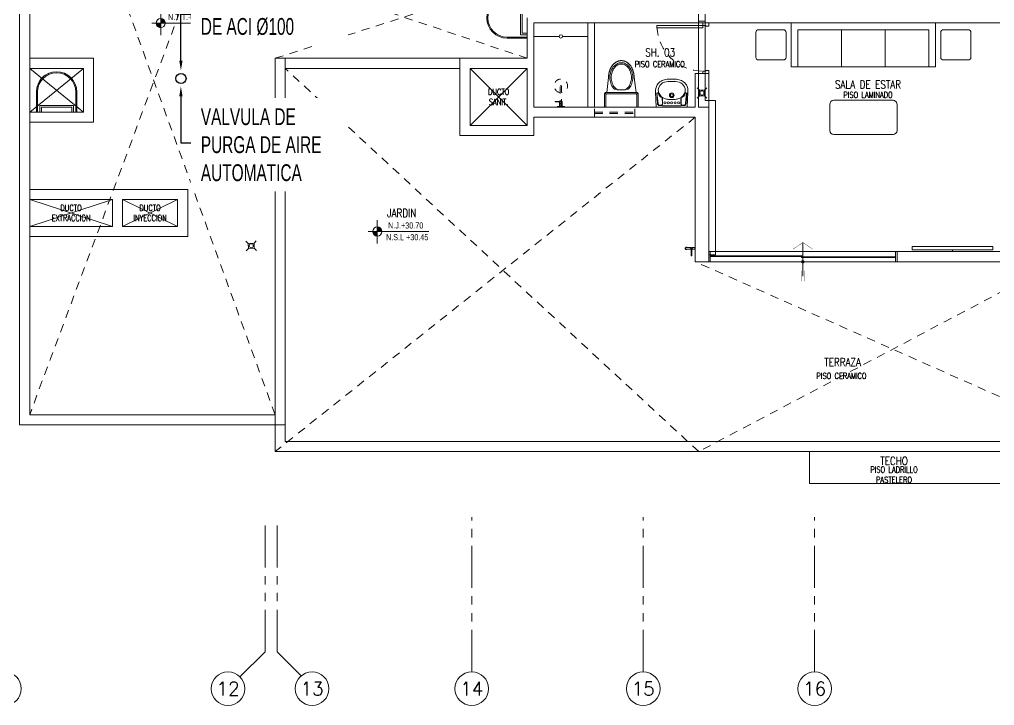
# Model space of a CAD drawing. Header units: millimetres. Extents: x 3765 to 3833, y 1327 to 1657.
# Drawn here: x 3791.67 to 3806.17, y 1353.44 to 1363.64 of the extents above; entities that cross this region are included whole.
import ezdxf
from ezdxf import colors
from ezdxf.entities.mleader import LeaderData, LeaderLine
from ezdxf.enums import TextEntityAlignment as Align
from ezdxf.math import Vec2, Vec3

# ---------------------------------------------------------------- set-up
doc = ezdxf.new("R2010")
doc.units = ezdxf.units.MM
for name, pattern in [('HIDDEN2', [0.1875, 0.125, -0.0625]), ('PHANTOM', [63.5, 31.75, -6.35, 6.35, -6.35, 6.35, -6.35]), ('PHANTOM2', [1.25, 0.625, -0.125, 0.125, -0.125, 0.125, -0.125])]:
    doc.linetypes.add(name, pattern=pattern)
doc.layers.get('0').update_dxf_attribs({"color": 251, "lineweight": 9})
for name, color, linetype, lineweight in [('000 SOS 911 TEXTOS ACI', 7, 'Continuous', 9), ('000 SOS 911 TUBERIA ACI', 3, 'Continuous', 25), ('A-01', 251, 'Continuous', 13), ('A-EJES', 251, 'PHANTOM', 13), ('A-EST VIGAS', 251, 'HIDDEN2', 13), ('A-LINEAS', 251, 'Continuous', 13), ('A-MOBILIARIO', 251, 'Continuous', 13), ('A-MURO BAJO', 251, 'Continuous', 13), ('A-MUROS', 251, 'Continuous', 13), ('A-NIVELES-NPT', 251, 'Continuous', 13), ('A-PROYECCIONES', 251, 'HIDDEN2', 13), ('A-SANITARIOS', 251, 'Continuous', 13), ('A-TEXTO-ACABADO PISO', 251, 'Continuous', 13), ('A-TEXTO-AMBIENTE', 251, 'Continuous', 13), ('A_30_DispositivosSanit', 251, 'Continuous', 13), ('A_30_Sanitarios', 251, 'Continuous', 13), ('A_50_TextoAmbiente', 251, 'Continuous', 13), ('A_50_TextoIndicaciones', 251, 'Continuous', 13), ('DLP_MOBILIARIO FIJO', 251, 'Continuous', 13), ('DLP_MURO ALTO', 251, 'Continuous', 13)]:
    doc.layers.add(name, color=color, linetype=linetype, lineweight=lineweight)
doc.styles.add('PIPE', font='ARIALN.TTF', dxfattribs={"width": 0.8})
doc.styles.add('R80', font='ARIALN.TTF', dxfattribs={"height": 2.03})
doc.styles.add('ROMANS', font='romans.shx', dxfattribs={"width": 0.8})
doc.linetypes.add('FENCELINE1', pattern='A,6.35,-2.54,[133,ltypeshp.shx,S=2.54,R=0,X=-2.54,Y=0],-2.54,25.4', length=36.83)

# ---------------------------------------------------------------- blocks, each defined once
blk = doc.blocks.new('A$C67C01FD6')
blk.add_line((0.025, 0), (0, 0))
blk.add_lwpolyline([(0.025, 0.6), (0.075, 0.6), (0.075, -0.6), (0.025, -0.6), (0.025, 0.6)])
blk = doc.blocks.new('*U109')
for p, q in [((0.01, 0.705), (0.01, 0.75)), ((0.1, 0.715), (0.1, 0.75)), ((0.055, 0.705), (0.01, 0.705)), ((0.1, 0.715), (0.055, 0.715)), ((0.055, 0.705), (0.055, 0.715)), ((0.055, 0.045), (0.01, 0.045)), ((0.01, 0.045), (0.01, 0)), ((0.055, 0.045), (0.055, 0.035)), ((0.1, 0.035), (0.055, 0.035)), ((0.1, 0.035), (0.1, 0))]:
    blk.add_line(p, q)
blk.add_lwpolyline([(0.78, 0.07), (0.78, 0.035), (0.1, 0.035), (0.1, 0.07)], close=True)
at = {"color": 7, "linetype": 'HIDDEN2'}
blk.add_arc((0.1, 0.034), 0.681, 2.2301, 89.9672, dxfattribs=at)
blk = doc.blocks.new('MESITA FLAT 9')
for p, q in [((-0.185, 0), (0.185, 0)), ((-0.225, -0.41), (-0.225, -0.04)), ((0.225, -0.04), (0.225, -0.41)), ((0.185, -0.45), (-0.185, -0.45))]:
    blk.add_line(p, q)
for centre, start, end in [((-0.185, -0.04), 90, 180), ((0.185, -0.04), 360, 90), ((-0.185, -0.41), 180, 270), ((0.185, -0.41), 270, 0)]:
    blk.add_arc(centre, 0.04, start, end)
blk = doc.blocks.new('MESA CENTRO')
for p, q in [((-0.194, 0), (0.194, 0)), ((-0.254, -0.942), (-0.254, -0.06)), ((0.254, -0.06), (0.254, -0.942)), ((0.194, -1.002), (-0.194, -1.002))]:
    blk.add_line(p, q)
for centre, start, end in [((-0.194, -0.06), 90, 180), ((0.194, -0.06), 0, 90), ((-0.194, -0.942), 180, 270), ((0.194, -0.942), 270, 0)]:
    blk.add_arc(centre, 0.06, start, end)
blk = doc.blocks.new('SIFON JET_PLANTA')
at = {"extrusion": (-2.64698e-23, 6.61744e-24, -1)}
for p, q in [((-0.606, 0.142, 0), (-0.6, 0.146, 0)), ((-0.6, 0.146, 0), (-0.596, 0.148, 0)), ((-0.596, 0.148, 0), (-0.591, 0.152, 0)), ((-0.591, 0.152, 0), (-0.586, 0.154, 0)), ((-0.586, 0.154, 0), (-0.579, 0.158, 0)), ((-0.579, 0.158, 0), (-0.569, 0.163, 0)), ((-0.569, 0.163, 0), (-0.552, 0.17, 0)), ((-0.552, 0.17, 0), (-0.546, 0.172, 0)), ((-0.546, 0.172, 0), (-0.538, 0.175, 0)), ((-0.538, 0.175, 0), (-0.535, 0.176, 0)), ((-0.535, 0.176, 0), (-0.526, 0.178, 0)), ((-0.526, 0.178, 0), (-0.522, 0.18, 0)), ((-0.522, 0.18, 0), (-0.515, 0.181, 0)), ((-0.515, 0.181, 0), (-0.508, 0.183, 0)), ((-0.508, 0.183, 0), (-0.502, 0.184, 0)), ((-0.502, 0.184, 0), (-0.486, 0.187, 0)), ((-0.486, 0.187, 0), (-0.476, 0.188, 0)), ((-0.476, 0.188, 0), (-0.473, 0.188, 0)), ((-0.473, 0.188, 0), (-0.464, 0.189, 0)), ((-0.464, 0.189, 0), (-0.455, 0.19, 0)), ((-0.455, 0.19, 0), (-0.449, 0.19, 0)), ((-0.449, 0.19, 0), (-0.44, 0.19, 0)), ((-0.44, 0.19, 0), (-0.432, 0.191, 0)), ((-0.432, 0.191, 0), (-0.215, 0.218, 0)), ((-0.215, 0.232, 0), (-0.214, 0.236, 0)), ((-0.215, 0.228, 0), (-0.215, 0.232, 0)), ((-0.215, 0.223, 0), (-0.215, 0.228, 0)), ((-0.215, 0.218, 0), (-0.215, 0.223, 0)), ((-0.214, 0.236, 0), (-0.213, 0.239, 0)), ((-0.213, 0.239, 0), (-0.211, 0.242, 0)), ((-0.211, 0.242, 0), (-0.209, 0.244, 0)), ((-0.209, 0.244, 0), (-0.208, 0.245, 0)), ((-0.208, 0.245, 0), (-0.205, 0.247, 0)), ((-0.205, 0.247, 0), (-0.201, 0.249, 0)), ((-0.201, 0.249, 0), (-0.195, 0.25, 0)), ((-0.195, 0.25, 0), (-0.195, 0.25, 0)), ((-0.195, 0.25, 0), (-0.161, 0.25, 0)), ((-0.161, 0.25, 0), (-0.097, 0.25, 0)), ((-0.097, 0.25, 0), (-0.032, 0.25, 0)), ((-0.032, 0.25, 0), (0, 0.25, 0)), ((0, 0.25, 0), (0, -0.25, 0)), ((-0.69, 0.01, 0), (-0.689, 0.014, 0)), ((-0.69, 0.004, 0), (-0.69, 0.01, 0)), ((-0.69, 0, 0), (-0.69, 0.004, 0)), ((-0.689, 0.019, 0), (-0.688, 0.024, 0)), ((-0.689, 0.014, 0), (-0.689, 0.019, 0)), ((-0.688, 0.024, 0), (-0.687, 0.028, 0)), ((-0.688, 0.024, 0), (-0.688, 0.024, 0)), ((-0.687, 0.031, 0), (-0.685, 0.036, 0)), ((-0.687, 0.028, 0), (-0.687, 0.031, 0)), ((-0.685, 0.036, 0), (-0.684, 0.042, 0)), ((-0.685, 0.036, 0), (-0.685, 0.036, 0)), ((-0.684, 0.042, 0), (-0.682, 0.048, 0)), ((-0.684, 0.042, 0), (-0.684, 0.042, 0)), ((-0.682, 0.048, 0), (-0.68, 0.052, 0)), ((-0.68, 0.052, 0), (-0.679, 0.055, 0)), ((-0.679, 0.055, 0), (-0.678, 0.058, 0)), ((-0.678, 0.058, 0), (-0.674, 0.066, 0)), ((-0.674, 0.066, 0), (-0.672, 0.07, 0)), ((-0.674, 0.066, 0), (-0.674, 0.066, 0)), ((-0.672, 0.07, 0), (-0.671, 0.073, 0)), ((-0.671, 0.073, 0), (-0.669, 0.076, 0)), ((-0.669, 0.076, 0), (-0.667, 0.078, 0)), ((-0.667, 0.078, 0), (-0.665, 0.082, 0)), ((-0.665, 0.082, 0), (-0.663, 0.085, 0)), ((-0.663, 0.085, 0), (-0.661, 0.088, 0)), ((-0.661, 0.088, 0), (-0.657, 0.094, 0)), ((-0.657, 0.094, 0), (-0.653, 0.098, 0)), ((-0.657, 0.094, 0), (-0.657, 0.094, 0)), ((-0.653, 0.098, 0), (-0.65, 0.102, 0)), ((-0.653, 0.098, 0), (-0.653, 0.098, 0)), ((-0.65, 0.102, 0), (-0.645, 0.108, 0)), ((-0.645, 0.108, 0), (-0.639, 0.115, 0)), ((-0.639, 0.115, 0), (-0.633, 0.121, 0)), ((-0.633, 0.121, 0), (-0.63, 0.123, 0)), ((-0.63, 0.123, 0), (-0.625, 0.128, 0)), ((-0.625, 0.128, 0), (-0.621, 0.131, 0)), ((-0.621, 0.131, 0), (-0.617, 0.134, 0)), ((-0.617, 0.134, 0), (-0.611, 0.139, 0)), ((-0.611, 0.139, 0), (-0.606, 0.142, 0)), ((-0.69, -0.007, 0), (-0.69, 0, 0)), ((-0.69, -0.011, 0), (-0.69, -0.007, 0)), ((-0.689, -0.016, 0), (-0.69, -0.011, 0)), ((-0.688, -0.023, 0), (-0.689, -0.016, 0)), ((-0.688, -0.026, 0), (-0.688, -0.023, 0)), ((-0.687, -0.03, 0), (-0.688, -0.026, 0)), ((-0.686, -0.032, 0), (-0.687, -0.03, 0)), ((-0.685, -0.036, 0), (-0.686, -0.032, 0)), ((-0.684, -0.042, 0), (-0.685, -0.036, 0)), ((-0.683, -0.046, 0), (-0.684, -0.042, 0)), ((-0.681, -0.049, 0), (-0.683, -0.046, 0)), ((-0.68, -0.052, 0), (-0.681, -0.049, 0)), ((-0.679, -0.055, 0), (-0.68, -0.052, 0)), ((-0.678, -0.058, 0), (-0.679, -0.055, 0)), ((-0.677, -0.06, 0), (-0.678, -0.058, 0)), ((-0.675, -0.064, 0), (-0.677, -0.06, 0)), ((-0.672, -0.07, 0), (-0.675, -0.064, 0)), ((-0.671, -0.073, 0), (-0.672, -0.07, 0)), ((-0.668, -0.077, 0), (-0.671, -0.073, 0)), ((-0.665, -0.083, 0), (-0.668, -0.077, 0)), ((-0.662, -0.086, 0), (-0.665, -0.083, 0)), ((-0.66, -0.09, 0), (-0.662, -0.086, 0)), ((-0.655, -0.096, 0), (-0.66, -0.09, 0)), ((-0.649, -0.103, 0), (-0.655, -0.096, 0)), ((-0.646, -0.107, 0), (-0.649, -0.103, 0)), ((-0.64, -0.114, 0), (-0.646, -0.107, 0)), ((-0.638, -0.116, 0), (-0.64, -0.114, 0)), ((-0.635, -0.119, 0), (-0.638, -0.116, 0)), ((-0.634, -0.12, 0), (-0.635, -0.119, 0)), ((-0.635, -0.119, 0), (-0.635, -0.119, 0)), ((-0.632, -0.122, 0), (-0.634, -0.12, 0)), ((-0.63, -0.123, 0), (-0.632, -0.122, 0)), ((-0.632, -0.122, 0), (-0.632, -0.122, 0)), ((-0.629, -0.124, 0), (-0.63, -0.123, 0)), ((-0.628, -0.125, 0), (-0.629, -0.124, 0)), ((-0.626, -0.127, 0), (-0.628, -0.125, 0)), ((-0.625, -0.128, 0), (-0.626, -0.127, 0)), ((-0.623, -0.129, 0), (-0.625, -0.128, 0)), ((-0.625, -0.128, 0), (-0.625, -0.128, 0)), ((-0.622, -0.13, 0), (-0.623, -0.129, 0)), ((-0.621, -0.131, 0), (-0.622, -0.13, 0)), ((-0.62, -0.132, 0), (-0.621, -0.131, 0)), ((-0.619, -0.132, 0), (-0.62, -0.132, 0)), ((-0.618, -0.133, 0), (-0.619, -0.132, 0)), ((-0.617, -0.134, 0), (-0.618, -0.133, 0)), ((-0.615, -0.135, 0), (-0.617, -0.134, 0)), ((-0.614, -0.136, 0), (-0.615, -0.135, 0)), ((-0.612, -0.138, 0), (-0.614, -0.136, 0)), ((-0.609, -0.14, 0), (-0.612, -0.138, 0)), ((-0.607, -0.141, 0), (-0.609, -0.14, 0)), ((-0.606, -0.142, 0), (-0.607, -0.141, 0)), ((-0.604, -0.143, 0), (-0.606, -0.142, 0)), ((-0.602, -0.145, 0), (-0.604, -0.143, 0)), ((-0.6, -0.146, 0), (-0.602, -0.145, 0)), ((-0.599, -0.147, 0), (-0.6, -0.146, 0)), ((-0.596, -0.148, 0), (-0.599, -0.147, 0)), ((-0.595, -0.149, 0), (-0.596, -0.148, 0)), ((-0.594, -0.15, 0), (-0.595, -0.149, 0)), ((-0.592, -0.151, 0), (-0.594, -0.15, 0)), ((-0.59, -0.152, 0), (-0.592, -0.151, 0)), ((-0.587, -0.154, 0), (-0.59, -0.152, 0)), ((-0.583, -0.156, 0), (-0.587, -0.154, 0)), ((-0.578, -0.159, 0), (-0.583, -0.156, 0)), ((-0.576, -0.16, 0), (-0.578, -0.159, 0)), ((-0.574, -0.161, 0), (-0.576, -0.16, 0)), ((-0.57, -0.163, 0), (-0.574, -0.161, 0)), ((-0.568, -0.164, 0), (-0.57, -0.163, 0)), ((-0.566, -0.164, 0), (-0.568, -0.164, 0)), ((-0.564, -0.165, 0), (-0.566, -0.164, 0)), ((-0.561, -0.166, 0), (-0.564, -0.165, 0)), ((-0.56, -0.167, 0), (-0.561, -0.166, 0)), ((-0.557, -0.168, 0), (-0.56, -0.167, 0)), ((-0.554, -0.169, 0), (-0.557, -0.168, 0)), ((-0.551, -0.171, 0), (-0.554, -0.169, 0)), ((-0.549, -0.171, 0), (-0.551, -0.171, 0)), ((-0.546, -0.172, 0), (-0.549, -0.171, 0)), ((-0.545, -0.173, 0), (-0.546, -0.172, 0)), ((-0.543, -0.173, 0), (-0.545, -0.173, 0)), ((-0.541, -0.174, 0), (-0.543, -0.173, 0)), ((-0.538, -0.175, 0), (-0.541, -0.174, 0)), ((-0.535, -0.176, 0), (-0.538, -0.175, 0)), ((-0.538, -0.175, 0), (-0.538, -0.175, 0)), ((-0.532, -0.177, 0), (-0.535, -0.176, 0)), ((-0.53, -0.178, 0), (-0.532, -0.177, 0)), ((-0.527, -0.178, 0), (-0.53, -0.178, 0)), ((-0.524, -0.179, 0), (-0.527, -0.178, 0)), ((-0.527, -0.178, 0), (-0.527, -0.178, 0)), ((-0.522, -0.18, 0), (-0.524, -0.179, 0)), ((-0.518, -0.181, 0), (-0.522, -0.18, 0)), ((-0.515, -0.181, 0), (-0.518, -0.181, 0)), ((-0.512, -0.182, 0), (-0.515, -0.181, 0)), ((-0.509, -0.183, 0), (-0.512, -0.182, 0)), ((-0.507, -0.183, 0), (-0.509, -0.183, 0)), ((-0.502, -0.184, 0), (-0.507, -0.183, 0)), ((-0.497, -0.185, 0), (-0.502, -0.184, 0)), ((-0.495, -0.185, 0), (-0.497, -0.185, 0)), ((-0.497, -0.185, 0), (-0.497, -0.185, 0)), ((-0.494, -0.186, 0), (-0.495, -0.185, 0)), ((-0.492, -0.186, 0), (-0.494, -0.186, 0)), ((-0.488, -0.186, 0), (-0.492, -0.186, 0)), ((-0.486, -0.187, 0), (-0.488, -0.186, 0)), ((-0.482, -0.187, 0), (-0.486, -0.187, 0)), ((-0.481, -0.187, 0), (-0.482, -0.187, 0)), ((-0.478, -0.188, 0), (-0.481, -0.187, 0)), ((-0.476, -0.188, 0), (-0.478, -0.188, 0)), ((-0.473, -0.188, 0), (-0.476, -0.188, 0)), ((-0.469, -0.189, 0), (-0.473, -0.188, 0)), ((-0.465, -0.189, 0), (-0.469, -0.189, 0)), ((-0.464, -0.189, 0), (-0.465, -0.189, 0)), ((-0.465, -0.189, 0), (-0.465, -0.189, 0)), ((-0.462, -0.189, 0), (-0.464, -0.189, 0)), ((-0.459, -0.189, 0), (-0.462, -0.189, 0)), ((-0.457, -0.19, 0), (-0.459, -0.189, 0)), ((-0.455, -0.19, 0), (-0.457, -0.19, 0)), ((-0.452, -0.19, 0), (-0.455, -0.19, 0)), ((-0.449, -0.19, 0), (-0.452, -0.19, 0)), ((-0.447, -0.19, 0), (-0.449, -0.19, 0)), ((-0.443, -0.19, 0), (-0.447, -0.19, 0)), ((-0.44, -0.19, 0), (-0.443, -0.19, 0)), ((-0.215, -0.218, 0), (-0.44, -0.19, 0)), ((-0.215, -0.227, 0), (-0.215, -0.218, 0)), ((-0.215, -0.23, 0), (-0.215, -0.227, 0)), ((-0.215, -0.233, 0), (-0.215, -0.23, 0)), ((-0.214, -0.237, 0), (-0.215, -0.233, 0)), ((-0.213, -0.239, 0), (-0.214, -0.237, 0)), ((-0.214, -0.237, 0), (-0.214, -0.237, 0)), ((-0.211, -0.242, 0), (-0.213, -0.239, 0)), ((-0.213, -0.239, 0), (-0.213, -0.239, 0)), ((-0.209, -0.244, 0), (-0.211, -0.242, 0)), ((-0.211, -0.242, 0), (-0.211, -0.242, 0)), ((-0.211, -0.242, 0), (-0.211, -0.242, 0)), ((-0.207, -0.246, 0), (-0.209, -0.244, 0)), ((-0.209, -0.244, 0), (-0.209, -0.244, 0)), ((-0.209, -0.244, 0), (-0.209, -0.244, 0)), ((-0.203, -0.248, 0), (-0.207, -0.246, 0)), ((-0.207, -0.246, 0), (-0.207, -0.246, 0)), ((-0.2, -0.249, 0), (-0.203, -0.248, 0)), ((-0.203, -0.248, 0), (-0.203, -0.248, 0)), ((-0.195, -0.25, 0), (-0.2, -0.249, 0)), ((0, -0.25, 0), (-0.195, -0.25, 0))]:
    blk.add_line(p, q, dxfattribs=at)
for p, q in [((-0.215, 0.218, 0), (-0.44, 0.19, 0)), ((-0.215, -0.23, 0), (-0.215, 0.23, 0)), ((-0.209, 0.244, 0), (-0.192, 0.227, 0)), ((-0.195, 0.25, 0), (0, 0.25, 0)), ((-0.195, -0.22, 0), (-0.195, 0.22, 0)), ((-0.185, 0.23, 0), (0, 0.23, 0)), ((0, 0.25, 0), (0, -0.25, 0)), ((-0.265, 0.072, 0), (-0.265, 0.103, 0)), ((-0.255, -0.056, 0), (-0.255, 0.056, 0)), ((-0.265, -0.103, 0), (-0.265, -0.072, 0)), ((-0.215, -0.218, 0), (-0.44, -0.19, 0)), ((-0.209, -0.244, 0), (-0.192, -0.227, 0)), ((0, -0.25, 0), (-0.195, -0.25, 0)), ((0, -0.23, 0), (-0.185, -0.23, 0))]:
    blk.add_line(p, q)
at = {"elevation": 0}
for points in [[(-0.265, 0.103, 0.0362), (-0.284, 0.12, 0.08725), (-0.353, 0.156, 0.077598), (-0.44, 0.17, 0.077598), (-0.527, 0.156, 0.08725), (-0.596, 0.12, 0.105601), (-0.644, 0.063, 0.12364), (-0.66, 0, 0.12364), (-0.644, -0.063, 0.105601), (-0.596, -0.12, 0.08725), (-0.527, -0.156, 0.077598), (-0.44, -0.17, 0.077598)], [(-0.255, 0.056, 0.100268), (-0.297, 0.104, 0.08725), (-0.36, 0.137, 0.077598), (-0.44, 0.15, 0.077598), (-0.52, 0.137, 0.08725), (-0.583, 0.104, 0.105601), (-0.627, 0.053, 0.12364), (-0.64, 0, 0.12364), (-0.627, -0.053, 0.105601), (-0.583, -0.104, 0.08725), (-0.52, -0.137, 0.077598), (-0.44, -0.15, 0.077598)], [(-0.44, -0.15, 0.077598), (-0.36, -0.137, 0.08725), (-0.297, -0.104, 0.100268), (-0.255, -0.056, 0.12364)], [(-0.44, -0.17, 0.077598), (-0.353, -0.156, 0.08725), (-0.284, -0.12, 0.0362), (-0.265, -0.103, 0.12364)]]:
    blk.add_lwpolyline(points, format="xyb", dxfattribs=at)
for centre, radius, start, end in [((-0.461, -0.07, 0), 0.257, 107.4741, 127.2348), ((-0.44, -0.138, 0), 0.328, 90, 107.4741), ((-0.195, 0.23, 0), 0.02, 90, 180), ((-0.185, 0.22, 0), 0.01, 90, 180), ((-0.544, 0, 0), 0.146, 151.4088, 180), ((-0.544, 0, 0), 0.146, 180, 208.5912), ((-0.494, -0.027, 0), 0.203, 127.2348, 151.4088), ((-0.494, 0.027, 0), 0.203, 208.5912, 232.7652), ((-0.461, 0.07, 0), 0.257, 232.7652, 252.5259), ((-0.44, 0.138, 0), 0.328, 252.5259, 270), ((-0.195, -0.23, 0), 0.02, 180, 270), ((-0.185, -0.22, 0), 0.01, 180, 270)]:
    blk.add_arc(centre, radius, start, end)
blk = doc.blocks.new('BOWL-ITALGRIF_VARADERO_01')
for p, q in [((-0.203, -0.197), (-0.221, -0.038)), ((-0.14, -0.208), (-0.142, -0.108)), ((-0.137, -0.205), (-0.137, -0.112)), ((0.138, -0.205), (0.138, -0.112)), ((0.14, -0.208), (0.142, -0.108)), ((0.203, -0.197), (0.221, -0.038)), ((-0.175, -0.222), (-0.154, -0.222)), ((0.175, -0.222), (0.154, -0.222))]:
    blk.add_line(p, q)
for points in [[(-0.092, 0.159, -0.02989), (-0.046, 0.165, -0.007822), (0.046, 0.165, -0.02989), (0.092, 0.159, -0.091737), (0.16, 0.134, -0.112496), (0.218, 0.079, -0.147885), (0.24, -0.026), (0.23, -0.25), (-0.23, -0.25), (-0.24, -0.026, -0.147885), (-0.218, 0.079, -0.112496), (-0.16, 0.134, -0.091737)], [(-0.05, -0.136, -0.062677), (-0.105, -0.125, -0.110639), (-0.158, -0.091, -0.120976), (-0.195, -0.034, -0.061198), (-0.2, 0, -0.21707), (-0.159, 0.092, -0.174983), (-0.055, 0.13, -0.010618), (0, 0.131, -0.010618), (0.055, 0.13, -0.174983), (0.159, 0.092, -0.21707), (0.2, 0, -0.061198), (0.195, -0.034, -0.120976), (0.158, -0.091, -0.110639), (0.105, -0.125, -0.062677), (0.05, -0.136, -0.017583), (0, -0.138, -0.017583)]]:
    blk.add_lwpolyline(points, format="xyb", close=True)
for points in [[(-0.222, -0.038), (-0.214, -0.195, 0.390823), (-0.181, -0.229, 0.017524), (0.181, -0.229, 0.390823), (0.214, -0.195), (0.222, -0.038)], [(-0.207, -0.035, 0.005), (-0.206, -0.038, 0.121292), (-0.166, -0.1, 0.007977), (-0.162, -0.103)], [(0.207, -0.035, -0.005), (0.206, -0.038, -0.121292), (0.166, -0.1, -0.007977), (0.162, -0.103)]]:
    blk.add_lwpolyline(points, format="xyb")
for centre, radius in [((0, -0.075), 0.035), ((0, -0.075), 0.0215), ((-0.101, -0.188), 0.0165), ((-0.051, -0.188), 0.0165), ((0, -0.188), 0.0165), ((0.051, -0.188), 0.0165), ((0.102, -0.188), 0.0165)]:
    blk.add_circle(centre, radius)
for centre, radius, start, end in [((-0.158, -0.099), 0.006, 226.6431, 46.6431), ((-0.14, -0.108), 0.002, 54.3619, 181.1374), ((-0.135, -0.112), 0.002, 56.7109, 180), ((0.105, -0.125), 9.094947017729287e-16, 0, 217.6714), ((0.136, -0.112), 0.002, 0, 123.2891), ((0.14, -0.108), 0.002, 358.8626, 125.6381), ((0.158, -0.099), 0.006, 133.3569, 313.3569), ((-0.175, -0.194), 0.028, 186.3111, 270), ((-0.154, -0.205), 0.017, 270, 0), ((-0.154, -0.208), 0.014, 270, 1.1374), ((0.155, -0.205), 0.017, 180, 270), ((0.154, -0.208), 0.014, 178.8626, 270), ((0.175, -0.194), 0.028, 270, 353.6889)]:
    blk.add_arc(centre, radius, start, end)
blk = doc.blocks.new('ducha marsano')
at = {"linetype": 'HIDDEN2', "ltscale": 0.5, "extrusion": (-4.9425e-10, -7.91123e-10, -1)}
for p, q in [((-0.01, 0), (0.01, 0)), ((0.01, 0), (0.01, -0.316)), ((-0.02, -0.08), (-0.02, -0.06)), ((0.021, -0.082), (-0.019, -0.082)), ((-0.015, -0.058), (-0.016, -0.058)), ((-0.01, -0.316), (-0.01, 0)), ((0.022, -0.052), (0, -0.052)), ((0.025, -0.082), (0.021, -0.082)), ((0.022, -0.052), (0.022, -0.063)), ((0.022, -0.068), (0.022, -0.077)), ((0.022, -0.077), (0.025, -0.077)), ((0.025, -0.077), (0.077, -0.077)), ((0.077, -0.082), (0.025, -0.082)), ((0.077, -0.077), (0.082, -0.077)), ((0.082, -0.082), (0.077, -0.082)), ((0.082, -0.077), (0.084, -0.077)), ((0.082, -0.077), (0.082, -0.077)), ((0.084, -0.082), (0.082, -0.082)), ((0.082, -0.082), (0.082, -0.082)), ((0.086, -0.078), (0.086, -0.08)), ((0.01, -0.316), (-0.01, -0.316))]:
    blk.add_line(p, q, dxfattribs=at)
for centre, radius, start, end in [((0.019, -0.08), 0.0015, 270, 360), ((0, -0.046), 0.02, 323.9581, 354.9298), ((0, -0.046), 0.02, 185.0702, 195.2705), ((-0.084, -0.078), 0.0015, 90, 180), ((-0.084, -0.08), 0.0015, 180, 270), ((0, -0.316), 0.1, 95.7392, 84.2608)]:
    blk.add_arc(centre, radius, start, end, dxfattribs=at)
at = {"linetype": 'HIDDEN2', "ltscale": 0.5, "extrusion": (-4.94252e-10, -7.91124e-10, -1)}
blk.add_ellipse((0, -0.052), major_axis=(-0.0225, -0.0095), ratio=0.001448, start_param=0.425436, end_param=1.567366, dxfattribs=at)
at = {"linetype": 'HIDDEN2', "ltscale": 0.5}
for points, degree in [([(-0.031, 0), (0, 0), (0.03, 0)], 2), ([(0.03, 0), (0.041, 0), (0.052, 0)], 2), ([(0.052, 0), (0.052, -0.004), (0.052, -0.008)], 2), ([(-0.053, 0), (-0.053, -0.004), (-0.053, -0.008)], 2), ([(-0.053, 0), (-0.042, 0), (-0.031, 0)], 2), ([(-0.053, -0.008), (-0.053, -0.008), (-0.053, -0.008)], 2), ([(0.03, -0.008), (0, -0.008), (-0.031, -0.008)], 2), ([(-0.022, -0.008), (-0.022, -0.009), (-0.022, -0.011)], 2), ([(-0.021, -0.011), (-0.007, -0.011), (0.007, -0.011), (0.021, -0.011)], 3), ([(-0.02, -0.011), (-0.02, -0.029), (-0.02, -0.048)], 2), ([(-0.02, -0.048), (0, -0.048), (0.02, -0.048)], 2), ([(0.02, -0.011), (0.02, -0.029), (0.02, -0.048)], 2), ([(0.022, -0.008), (0.022, -0.009), (0.022, -0.011)], 2)]:
    blk.add_open_spline(points, degree=degree, dxfattribs=at)
for points, weights in [([(-0.053, -0.008), (-0.053, -0.008), (-0.053, -0.008)], [1, 0.990847086912, 0.982266230892]), ([(-0.052, -0.008), (-0.053, -0.008), (-0.053, -0.008)], [1, 0.707106781193, 1]), ([(-0.022, -0.011), (-0.022, -0.011), (-0.021, -0.011)], [1, 0.70710678154, 1]), ([(-0.02, -0.048), (-0.02, -0.048), (-0.02, -0.048)], [1, 0.707106780138, 1]), ([(0.02, -0.048), (0.02, -0.048), (0.02, -0.048)], [1, 0.707106779703, 1]), ([(0.021, -0.011), (0.021, -0.011), (0.021, -0.011)], [1, 0.992411795776, 1]), ([(0.052, -0.008), (0.052, -0.008), (0.052, -0.008)], [1, 0.992411795771, 1])]:
    blk.add_rational_spline(points, weights, degree=2, dxfattribs=at)
for points, knots in [([(-0.031, -0.008), (-0.033, -0.008), (-0.037, -0.008), (-0.042, -0.008), (-0.046, -0.008), (-0.049, -0.008), (-0.051, -0.008), (-0.052, -0.008), (-0.052, -0.008)], [0, 0, 0, 0, 8.104572, 12.495263, 16.885954, 21.276645, 25.667336, 33.771908, 33.771908, 33.771908, 33.771908]), ([(0.022, -0.068), (0.022, -0.068), (0.022, -0.068), (0.022, -0.068), (0.022, -0.068), (0.022, -0.067), (0.022, -0.067), (0.022, -0.066), (0.022, -0.066), (0.022, -0.065), (0.022, -0.065), (0.022, -0.064), (0.022, -0.064), (0.022, -0.063), (0.022, -0.063), (0.022, -0.063), (0.022, -0.063), (0.022, -0.063)], [0.4148436, 0.4148436, 0.4148436, 0.4148436, 0.5185541, 0.5185541, 0.6222645, 0.6222645, 0.7259759, 0.7259759, 0.8296873, 0.8296873, 0.9333987, 0.9333987, 1.03711, 1.03711, 1.1408205, 1.1408205, 1.2445309, 1.2445309, 1.2445309, 1.2445309]), ([(0.052, -0.008), (0.052, -0.008), (0.051, -0.008), (0.049, -0.008), (0.046, -0.008), (0.042, -0.008), (0.037, -0.008), (0.033, -0.008), (0.03, -0.008)], [0, 0, 0, 0, 8.104572, 12.495263, 16.885954, 21.276645, 25.667336, 33.771908, 33.771908, 33.771908, 33.771908])]:
    blk.add_open_spline(points, degree=3, knots=knots, dxfattribs=at)
for points, weights, degree, knots in [([(0.021, -0.011), (0.021, -0.011), (0.021, -0.011), (0.021, -0.011), (0.021, -0.011), (0.022, -0.011), (0.022, -0.011)], [0.918641037743, 0.918640949346, 0.918640860949, 0.918640772552, 0.789223156395, 0.789223156395, 0.918640772552], 3, [0.1238988, 0.1238988, 0.1238988, 0.1238988, 0.1238993, 0.1238993, 0.1238993, 0.78603, 0.78603, 0.78603, 0.78603]), ([(0.052, -0.008), (0.052, -0.008), (0.052, -0.008), (0.052, -0.008), (0.052, -0.008)], [0.918641037749, 0.918640905153, 0.918640772558, 0.724517853988, 0.918640772558], 2, [0.1238988, 0.1238988, 0.1238988, 0.1238993, 0.1238993, 0.7860311, 0.7860311, 0.7860311])]:
    blk.add_rational_spline(points, weights, degree=degree, knots=knots, dxfattribs=at)
blk = doc.blocks.new('Grifo_Jardin_Planta')
for points in [[(-0.016, 0.132), (-0.016, 0.139, -0.414214), (-0.006, 0.149), (0.006, 0.149, -0.414214), (0.016, 0.139), (0.016, 0.135)], [(-0.012, 0.124), (-0.012, 0.139, -0.414214), (-0.006, 0.145), (0.006, 0.145, -0.414214), (0.012, 0.139), (0.012, 0.124)], [(-0.016, 0.135), (-0.016, 0.132, 0.221072), (-0.012, 0.124, 0.221072)], [(0.012, 0.124, 0.197148), (0.016, 0.132), (0.016, 0.135)], [(0.013, 0.05), (0.014, 0.05, -0.041781), (0.015, 0.05), (0.024, 0.05), (0.084, 0.053), (0.11, 0.05, 0.414214), (0.112, 0.052), (0.112, 0.06, 0.414214), (0.11, 0.062), (0.084, 0.06), (0.024, 0.062), (0.015, 0.062, -0.056016), (0.014, 0.062), (0.013, 0.062)]]:
    blk.add_lwpolyline(points, format="xyb")
blk.add_lwpolyline([(-0.016, 0.007), (0.016, 0.007), (0.016, 0), (-0.016, 0)], close=True)
for points in [[(-0.013, 0.124), (-0.013, 0.063)], [(-0.013, 0.049), (-0.013, 0.007)], [(0.012, 0.063), (0.012, 0.124)], [(0.012, 0.007), (0.012, 0.049)]]:
    blk.add_lwpolyline(points)
for radius in [0.0143, 0.00672, 0.00563]:
    blk.add_circle((0, 0.056), radius)
blk = doc.blocks.new('DPTO 75_D3')
at = {"layer": 'A-EST VIGAS'}
for p, q in [((5.55, -0.875, 0), (5.55, -0.725, 0)), ((6.15, -0.875, 0), (6.15, -0.725, 0)), ((6.15, -0.8, 0), (5.55, -0.8, 0)), ((6.15, -0.82, 0), (5.55, -0.82, 0))]:
    blk.add_line(p, q, dxfattribs=at)
at = {"layer": 'A-LINEAS'}
for p, q in [((6.625, 0.325, 0), (6.25, 0.325, 0)), ((7.05, 0.325, 0), (6.675, 0.325, 0)), ((7.15, -0.15, 0), (8, -1, 0)), ((7.15, -1, 0), (8, -0.15, 0))]:
    blk.add_line(p, q, dxfattribs=at)
at = {"layer": 'A-LINEAS', "color": 4, "const_width": 0.005, "elevation": 0}
for points in [[(2.903, -2.84), (3.05, -2.739), (3.197, -2.84)], [(3.023, -3.158), (3.023, -3.319)], [(3.077, -3.158), (3.077, -3.319)]]:
    blk.add_lwpolyline(points, dxfattribs=at)
at = {"layer": 'A-LINEAS', "linetype": 'Continuous', "elevation": 0}
blk.add_lwpolyline([(3.05, -2.739), (3.05, -3.239)], dxfattribs=at)
at = {"layer": 'A-LINEAS'}
blk.add_circle((6.65, 0.325, 0), 0.025, dxfattribs=at)
at = {"layer": 'A-LINEAS', "linetype": 'Continuous'}
blk.add_circle((3.05, -3.025, 0), 0.02, dxfattribs=at)
blk.add_circle((3.05, -3.025, 0), 0.02, dxfattribs=at)
at = {"layer": 'A-MOBILIARIO'}
for p, q in [((1.825, -0.125, 0), (1.825, 0.425, 0)), ((2.475, -0.125, 0), (2.475, 0.425, 0)), ((3.125, -0.125, 0), (3.125, 0.425, 0)), ((1.175, -0.125, 0), (3.125, -0.125, 0)), ((3.225, -0.125, 0), (3.125, -0.125, 0))]:
    blk.add_line(p, q, dxfattribs=at)
at = {"layer": 'A-MOBILIARIO', "elevation": 0}
blk.add_lwpolyline([(3.225, -0.125), (3.225, 0.525), (1.075, 0.525), (1.075, -0.125), (1.175, -0.125), (1.175, 0.425), (3.125, 0.425), (3.125, -0.125)], close=True, dxfattribs=at)
at = {"layer": 'A-MURO BAJO'}
for p, q in [((6.15, 0.525, 0), (6.15, -0.725, 0)), ((6.25, 0.525, 0), (6.25, -0.725, 0)), ((10.75, -5.45, 0), (10.75, -5.7, 0)), ((10.9, -5.45, 0), (10.9, -5.85, 0)), ((-1.8, -5.7, 0), (10.75, -5.7, 0)), ((-1.8, -5.85, 0), (10.9, -5.85, 0))]:
    blk.add_line(p, q, dxfattribs=at)
at = {"layer": 'A-MURO BAJO', "color": 7}
for p, q in [((4.43, -2.875, 0), (1.67, -2.875, 0)), ((1.67, -3.025, 0), (4.43, -3.025, 0))]:
    blk.add_line(p, q, dxfattribs=at)
at = {"layer": 'A-MUROS'}
for p, q in [((7.15, 0, 0), (7.15, 0.6, 0)), ((-1.65, 0.525, 0), (7.05, 0.525, 0)), ((7.05, -0.725, 0), (7.05, 0.525, 0)), ((8.15, 0, 0), (7.15, 0, 0)), ((8.15, -1.15, 0), (8.15, 0, 0)), ((4.65, -0.225, 0), (4.45, -0.225, 0)), ((4.45, -0.225, 0), (4.45, -0.725, 0)), ((4.65, -0.225, 0), (4.65, -0.725, 0)), ((7.15, -1, 0), (7.15, -0.15, 0)), ((7.15, -0.15, 0), (8, -0.15, 0)), ((8, -1, 0), (8, -0.15, 0)), ((4.45, -0.725, 0), (4.45, -3.025, 0)), ((4.65, -0.725, 0), (7.05, -0.725, 0)), ((4.65, -3.025, 0), (4.65, -0.875, 0)), ((4.65, -0.875, 0), (7.05, -0.875, 0)), ((7.05, -1.15, 0), (7.05, -0.875, 0)), ((8, -1, 0), (7.15, -1, 0)), ((8.15, -1.15, 0), (7.05, -1.15, 0)), ((1.65, -2.875, 0), (0, -2.875, 0)), ((1.65, -2.875, 0), (1.65, -3.025, 0)), ((-0.15, -3.025, 0), (1.65, -3.025, 0)), ((4.45, -3.025, 0), (4.65, -3.025, 0))]:
    blk.add_line(p, q, dxfattribs=at)
at = {"layer": 'A-PROYECCIONES'}
for p, q in [((4.6, -5.85, 0), (10.75, -0.15, 0)), ((4.65, -0.875, 0), (10.9, -5.85, 0)), ((-1.725, -5.85, 0), (4.65, -3.025, 0)), ((-0.75, -3.025, 0), (4.6, -5.85, 0))]:
    blk.add_line(p, q, dxfattribs=at)
at = {"layer": 'DLP_MOBILIARIO FIJO', "color": 6, "elevation": 0}
for points in [[(1.67, -2.875), (1.65, -2.875), (1.65, -3.025), (1.67, -3.025)], [(4.45, -2.875), (4.43, -2.875), (4.43, -3.025), (4.45, -3.025)]]:
    blk.add_lwpolyline(points, close=True, dxfattribs=at)
at = {"layer": 'DLP_MOBILIARIO FIJO', "elevation": 0}
for points in [[(3.07, -2.963), (1.67, -2.963), (1.67, -2.953), (3.07, -2.953)], [(3.05, -2.938), (4.43, -2.938), (4.43, -2.948), (3.05, -2.948)]]:
    blk.add_lwpolyline(points, close=True, dxfattribs=at)
at = {"layer": 'DLP_MURO ALTO'}
for p, q in [((8.15, 0, 0), (10.9, 0, 0)), ((8.15, -0.15, 0), (10.75, -0.15, 0)), ((10.75, -5.45, 0), (10.75, -0.15, 0)), ((10.9, -5.45, 0), (10.75, -5.45, 0))]:
    blk.add_line(p, q, dxfattribs=at)
at = {"layer": 'A-MOBILIARIO'}
for name, p, xscale, rotation in [('*U109', (4.44, 0.525, 0), -1, 180), ('MESITA FLAT 9', (3.525, -0.025, 0), -1.000000000000009, 180.0000824839333)]:
    blk.add_blockref(name, p, dxfattribs=dict(at, xscale=xscale, rotation=rotation))
for name, p, rotation in [('MESITA FLAT 9', (0.775, -0.025, 0), 179.9999175160668), ('MESA CENTRO', (2.651, -0.879, 0), 269.9999774208881), ('A$C67C01FD6', (0.825, -2.875, 0), 90)]:
    blk.add_blockref(name, p, dxfattribs=dict(at, rotation=rotation))
at = {"layer": 'A-SANITARIOS', "extrusion": (-4.49068e-08, -3.60286e-08, -1), "zscale": -1.000000000000004, "rotation": 270.000001331223}
blk.add_blockref('SIFON JET_PLANTA', (-5.75, -0.725, 0), dxfattribs=at)
at = {"layer": 'A-SANITARIOS'}
blk.add_blockref('BOWL-ITALGRIF_VARADERO_01', (5, -0.475, 0), dxfattribs=at)
at = {"layer": 'A-SANITARIOS', "extrusion": (-4.9425e-10, 7.91123e-10, -1), "rotation": 180.0000007003573}
blk.add_blockref('ducha marsano', (-6.65, -0.725, 0), dxfattribs=at)
at = {"layer": 'A_30_Sanitarios', "lineweight": 30, "rotation": 269.8910691581374}
blk.add_blockref('Grifo_Jardin_Planta', (4.65, -2.827, 0), dxfattribs=at)
blk = doc.blocks.new('TE-AZ2')
for points in [[(-24.65, -8.325), (-24.65, -8.025, 1), (-25.25, -8.025), (-25.25, -8.325)], [(-24.665, -8.325), (-24.665, -8.025, 1), (-25.235, -8.025), (-25.235, -8.325)]]:
    blk.add_lwpolyline(points, format="xyb")
at = {"layer": 'A-LINEAS'}
for p, q in [((-25.35, -7.525), (-24.4, -7.525)), ((-24.4, -8.475), (-24.4, -7.525)), ((-24.55, -8.325), (-25.35, -7.675)), ((-25.35, -7.675), (-24.55, -7.675)), ((-24.55, -7.675), (-25.35, -8.325)), ((-24.55, -8.325), (-24.55, -7.675)), ((-25.2, -8.225), (-24.7, -8.225)), ((-25.2, -8.225), (-25.2, -8.325)), ((-25.175, -8.25), (-24.725, -8.25)), ((-25.175, -8.25), (-25.175, -8.325)), ((-24.725, -8.25), (-24.725, -8.325)), ((-24.7, -8.225), (-24.7, -8.325)), ((-25.35, -8.325), (-24.55, -8.325)), ((-25.35, -8.475), (-24.4, -8.475))]:
    blk.add_line(p, q, dxfattribs=at)
at = {"layer": 'A-LINEAS', "linetype": 'Continuous'}
for p, q in [((-24.12, -9.625, 0), (-25.35, -10.025)), ((-25.35, -9.625), (-24.12, -10.025, 0)), ((-23.15, -9.625, 0), (-23.97, -10.025, 0)), ((-23.97, -9.625, 0), (-23.15, -10.025))]:
    blk.add_line(p, q, dxfattribs=at)
at = {"layer": 'A-MURO BAJO'}
for p, q in [((-23, -9.475), (-25.35, -9.475)), ((-23, -10.175), (-23, -9.475)), ((-24.12, -9.625), (-25.35, -9.625)), ((-24.12, -10.025), (-24.12, -9.625)), ((-23.97, -9.625), (-23.97, -10.025)), ((-23.15, -9.625), (-23.97, -9.625)), ((-23.15, -9.625), (-23.15, -10.025)), ((-25.35, -10.025), (-24.12, -10.025)), ((-23.15, -10.025), (-23.97, -10.025)), ((-25.35, -10.175), (-23, -10.175))]:
    blk.add_line(p, q, dxfattribs=at)
at = {"layer": 'DLP_MURO ALTO'}
for p, q in [((-25.5, -12.975), (-25.5, -2.625)), ((-25.35, -12.825), (-25.35, -2.775))]:
    blk.add_line(p, q, dxfattribs=at)
at = {"xscale": -1}
blk.add_blockref('DPTO 75_D3', (-10.8, -7.525, 0), dxfattribs=at)
for p, q in [((-18.05, -7.175), (-18.05, -6.675)), ((-18.025, -7.15), (-18.025, -6.7)), ((-18.05, -7.175), (-17.95, -7.175)), ((-18.025, -7.15), (-17.95, -7.15))]:
    blk.add_line(p, q)
for points in [[(-17.95, -6.625), (-18.25, -6.625, 1), (-18.25, -7.225), (-17.95, -7.225)], [(-17.95, -6.64), (-18.25, -6.64, 1), (-18.25, -7.21), (-17.95, -7.21)]]:
    blk.add_lwpolyline(points, format="xyb")
at = {"layer": 'A-01'}
for p, q in [((-21.7, -7.525), (-21.7, -13.375)), ((-21.55, -7.525), (-21.55, -13.225))]:
    blk.add_line(p, q, dxfattribs=at)
at = {"layer": 'A-LINEAS'}
blk.add_lwpolyline([(0, -11.05), (0, -13.85), (-13.75, -13.85), (-13.75, -13.375)], dxfattribs=at)
at = {"layer": 'A-PROYECCIONES'}
for p, q in [((-21.55, -2.625), (-25.35, -12.825)), ((-21.7, -12.825), (-25.35, -2.775)), ((-21.7, -7.525, 0), (-17.95, -6.325)), ((-17.95, -7.525), (-21.55, -6.325))]:
    blk.add_line(p, q, dxfattribs=at)
at = {"layer": 'DLP_MURO ALTO'}
for p, q in [((-21.7, -12.825), (-21.7, -7.525)), ((-21.55, -7.675), (-21.55, -12.975)), ((-21.7, -12.825), (-25.35, -12.825)), ((-21.55, -12.975), (-25.5, -12.975))]:
    blk.add_line(p, q, dxfattribs=at)
blk = doc.blocks.new('TEXTO DUCTOS PT')
at = {"layer": 'A_50_TextoIndicaciones', "char_height": 0.09, "width": 0.4157, "attachment_point": 5, "style": 'ROMANS'}
for s, insert in [('\\pxsm1,t16;DUCTO SANIT.', (28.975, -8.1, 0)), ('\\pxsm1,qc,t16;DUCTO EXTRACCION', (22.615, -9.825, 0)), ('\\pxsm1,qc,t16;DUCTO INYECCION', (23.79, -9.825, 0))]:
    blk.add_mtext(s, dxfattribs=dict(at, insert=insert))
blk = doc.blocks.new('Ejes_Torre C')
for p, q in [((26.85, -2.5), (26.477, -2.873)), ((27.03, -2.5), (27.389, -2.859))]:
    blk.add_line(p, q)
at = {"layer": 'A-EJES', "linetype": 'PHANTOM2'}
for points in [[(26.85, -2.5), (26.85, -0.5)], [(27.03, -2.5), (27.03, -0.5)], [(29.925, -2.8), (29.925, -0.5)], [(32.475, -2.8), (32.475, -0.5)], [(35.025, -2.8), (35.025, -0.5)]]:
    blk.add_lwpolyline(points, dxfattribs=at)
at = {"layer": 'A-EJES', "linetype": 'Continuous'}
for centre in [(22.975, -3.05), (26.3, -3.05), (27.55, -3.05), (29.925, -3.05), (32.475, -3.05), (35.025, -3.05)]:
    blk.add_circle(centre, 0.25, dxfattribs=at)
at = {"layer": 'A-EJES', "linetype": 'Continuous', "style": 'ROMANS'}
for s, p in [('12', (26.3, -3.05)), ('13', (27.55, -3.05)), ('14', (29.925, -3.05)), ('15', (32.475, -3.05)), ('16', (35.025, -3.05))]:
    blk.add_text(s, height=0.2, dxfattribs=at).set_placement(p, align=Align.MIDDLE_CENTER)
blk = doc.blocks.new('SIM NIVEL PLANTA')
at = {"linetype": 'Continuous'}
h = blk.add_hatch(dxfattribs=at)
h.set_pattern_fill('_USER', color=0, scale=0.089997, angle=45, style=0, pattern_type=0)
h.set_pattern_definition([(45, (31854.49523, 23864.84028), (-0.06363728001, 0.06363728001), [])])
h.paths.add_polyline_path([(-17.33, 0), (-15.98, 0, 0.409209), (-17.33, 1.33)])
h.paths.add_polyline_path([(-18.68, 0, 0.004279), (-18.68, -0.02, 0.414214), (-17.33, -1.37), (-17.33, 0)])
at = {"color": 0}
for p, q in [((-17.33, -3.58), (-17.33, 3.34)), ((-2, 0), (-20, 0))]:
    blk.add_line(p, q, dxfattribs=at)
at = {"color": 0, "linetype": 'Continuous'}
blk.add_circle((-17.33, -0.02), 1.35, dxfattribs=at)
at = {"color": 0, "style": 'R80'}
blk.add_attdef('N.P.T.+0.00', text='', height=1.8, dxfattribs=at).set_placement((-8.87, 1.77), align=Align.MIDDLE_CENTER)
blk = doc.blocks.new('TEXTO AMBIENTES AZ')
at = {"layer": 'A-NIVELES-NPT'}
ref = blk.add_blockref('SIM NIVEL PLANTA', (28.036, -10.1), dxfattribs=dict(at, xscale=0.05, yscale=0.05, zscale=0.05))
ref.add_attrib('N.P.T.+0.00', 'N.J.+30.70', dxfattribs={"layer": '0', "height": 0.09, "style": 'R80'}).set_placement((27.593, -10.011), align=Align.MIDDLE_CENTER)
at = {"layer": 'A-NIVELES-NPT', "insert": (27.3, -10.14), "char_height": 0.09, "attachment_point": 1, "style": 'R80'}
blk.add_mtext_dynamic_manual_height_columns('N.S.L +30.45', width=0.96458, gutter_width=0.6, heights=[0], dxfattribs=at)
at = {"layer": 'A-TEXTO-ACABADO PISO', "char_height": 0.09, "attachment_point": 2, "style": 'ROMANS'}
for s, insert in [('PISO CERAMICO', (31.372, -7.567)), ('PISO LAMINADO', (34.469, -8.024)), ('PISO CERAMICO', (34.074, -12.203)), ('PISO LADRILLO PASTELERO', (34.856, -13.598))]:
    blk.add_mtext_dynamic_manual_height_columns(s, width=1.20225, gutter_width=12.5, heights=[0], dxfattribs=dict(at, insert=insert))
at = {"layer": 'A-TEXTO-AMBIENTE', "style": 'ROMANS', "width": 0.8}
for s, p in [('SH. 03', (31.378, -7.497)), ('SALA DE ESTAR', (34.469, -7.974)), ('JARDIN', (27.534, -9.886)), ('TERRAZA', (34.091, -12.105, 0)), ('TECHO', (34.856, -13.573))]:
    blk.add_text(s, height=0.12, dxfattribs=at).set_placement(p, align=Align.CENTER)
blk = doc.blocks.new('NIVELES')
at = {"layer": 'A-NIVELES-NPT'}
ref = blk.add_blockref('SIM NIVEL PLANTA', (-0.835, -131.527, 0), dxfattribs=dict(at, xscale=0.05, yscale=0.05, zscale=0.05))
ref.add_attrib('N.P.T.+0.00', 'N.T.T.+37.85', dxfattribs={"layer": '0', "height": 0.09, "style": 'R80'}).set_placement((-1.278, -131.438, 0), align=Align.MIDDLE_CENTER)
blk = doc.blocks.new('0-sumidero')
for p, q in [((-0.042, 0.038), (-0.076, 0.072)), ((0.043, 0.038), (-0.042, 0.038)), ((-0.042, 0.038), (-0.042, -0.037)), ((0.043, 0.038), (0.078, 0.072)), ((0.043, -0.037), (0.043, 0.038)), ((-0.042, -0.037), (-0.076, -0.071)), ((-0.042, -0.037), (0.043, -0.037)), ((0.043, -0.037), (0.078, -0.071))]:
    blk.add_line(p, q)
blk.add_circle((0, 0), 0.0303)
blk = doc.blocks.new('sum')
at = {"layer": 'A_30_DispositivosSanit', "rotation": 45.00000007321594}
blk.add_blockref('0-sumidero', (0, 0), dxfattribs=at)
blk = doc.blocks.new('IS-pluviales_26.03.2025')
at = {"linetype": 'FENCELINE1', "ltscale": 3, "elevation": 0}
for points in [[(-15.401, -131.925), (-15.401, -130.65)], [(-15.301, -130.75), (-15.301, -131.93)], [(-15.401, -131.925), (-15.301, -131.925)], [(-15.401, -131.925), (-15.301, -131.925)], [(-15.401, -131.925), (-15.401, -133.201)], [(-15.401, -131.925), (-15.301, -131.925)], [(-15.401, -131.925), (-15.301, -131.925)], [(-15.301, -133.101), (-15.301, -131.921)], [(-15.25, -133.201), (-15.25, -135.4), (-15.15, -135.4), (-15.15, -133.101), (-15.301, -133.101)], [(-15.25, -133.201), (-15.401, -133.201)]]:
    blk.add_lwpolyline(points, dxfattribs=at)
at = {"layer": 'A_30_DispositivosSanit'}
for p, rotation in [((-15.351, -132.991, 0), 225.4214501941968), ((-22.054, -134.26, 0), 312.7190348752735)]:
    blk.add_blockref('sum', p, dxfattribs=dict(at, rotation=rotation))
at = {"layer": 'A_30_DispositivosSanit', "xscale": -1, "rotation": 227.2809651247265}
blk.add_blockref('sum', (-22.054, -135.263, 0), dxfattribs=at)

msp = doc.modelspace()

# ---------------------------------------------------------------- linework, layer by layer
at = {"layer": '000 SOS 911 TUBERIA ACI', "ltscale": 0.1}
msp.add_circle((3794.072, 1362.763, 0), 0.075, dxfattribs=at)

# ---------------------------------------------------------------- next in the draw order: block references
msp.add_blockref('TE-AZ2', (3817.172, 1370.588))

# ---------------------------------------------------------------- next in the draw order: block references
msp.add_blockref('NIVELES', (3795.472, 1495.114, 0))
at = {"layer": 'A-EJES'}
msp.add_blockref('Ejes_Torre C', (3768.472, 1356.738), dxfattribs=at)
at = {"layer": 'A_30_DispositivosSanit'}
msp.add_blockref('IS-pluviales_26.03.2025', (3817.171, 1495.538, 0), dxfattribs=at)
at = {"layer": 'A_50_TextoAmbiente'}
msp.add_blockref('TEXTO AMBIENTES AZ', (3769.822, 1370.588), dxfattribs=at)
at = {"layer": 'A_50_TextoIndicaciones'}
msp.add_blockref('TEXTO DUCTOS PT', (3769.822, 1370.588), dxfattribs=at)

# ---------------------------------------------------------------- next in the draw order: leaders
at = {"layer": '000 SOS 911 TEXTOS ACI'}
ml = msp.add_multileader_mtext('Standard', dxfattribs=at)
ml.set_content('{\\H1.66667x;LLEGA TUBERÍA DE ACI %%C100 }', color=256, style='PIPE')
ml.set_leader_properties(color=7)
ml.build(insert=Vec2(0, 0))
ml.multileader.update_dxf_attribs({"text_left_attachment_type": 2, "text_right_attachment_type": 2, "dogleg_length": 2, "arrow_head_size": 0.15})
ctx = ml.context
ctx.base_point, ctx.char_height, ctx.arrow_head_size, ctx.landing_gap_size, ctx.plane_origin, ctx.plane_x_axis, ctx.plane_y_axis = Vec3(3794.217, 1363.721, 0), 0.15, 0.15, 0.15, Vec3(3800.711, 1362.917, 0), Vec3(1, -0.000395), Vec3(0.000395, 1)
ctx.left_attachment, ctx.right_attachment = 2, 2
notes = []
notes.append((ctx, [(1, (1, 1, 0), (3794.071, 1363.721, 0), (1, -0.000395), 0.146, [(0, [(3794.071, 1362.88, 0)], 0, [])])]))
ctx.mtext.insert, ctx.mtext.text_direction, ctx.mtext.rotation, ctx.mtext.width, ctx.mtext.defined_height, ctx.mtext.flow_direction = Vec3(3794.367, 1364.079, 0), Vec3(1, -0.000395), 6.28279, 2.03931, 0.558, 5
ctx.mtext.has_bg_fill, ctx.mtext.bg_color, ctx.mtext.bg_scale_factor, ctx.mtext.bg_transparency, ctx.mtext.use_window_bg_color = 1, -1073741824, 2, 0, 1
ml = msp.add_multileader_mtext('Standard', dxfattribs=at)
ml.set_content('{\\H1.66667x;VALVULA DE PURGA DE AIRE AUTOMATICA}', color=256, style='PIPE')
ml.set_leader_properties(color=7)
ml.build(insert=Vec2(0, 0))
ml.multileader.update_dxf_attribs({"text_left_attachment_type": 2, "text_right_attachment_type": 2, "dogleg_length": 2, "arrow_head_size": 0.15})
ctx = ml.context
ctx.base_point, ctx.char_height, ctx.arrow_head_size, ctx.landing_gap_size, ctx.plane_origin, ctx.plane_x_axis, ctx.plane_y_axis = Vec3(3794.217, 1361.805, 0), 0.15, 0.15, 0.15, Vec3(3800.711, 1362.609, 0), Vec3(1, 0.000395), Vec3(-0.000395, 1)
ctx.left_attachment, ctx.right_attachment = 2, 2
notes.append((ctx, [(1, (1, 1, 0), (3794.071, 1361.805, 0), (1, 0.000395), 0.146, [(0, [(3794.071, 1362.646, 0)], 0, [])])]))
ctx.mtext.insert, ctx.mtext.text_direction, ctx.mtext.rotation, ctx.mtext.width, ctx.mtext.defined_height, ctx.mtext.flow_direction = Vec3(3794.367, 1362.32, 0), Vec3(1, 0.000395), 0.000395, 2.03931, 0.558, 5
ctx.mtext.has_bg_fill, ctx.mtext.bg_color, ctx.mtext.bg_scale_factor, ctx.mtext.bg_transparency, ctx.mtext.use_window_bg_color = 1, -1073741824, 2, 0, 1
for ctx, leaders in notes:
    for number, flags, end, landing, length, lines in leaders:
        leader = LeaderData()
        leader.index, (leader.has_last_leader_line, leader.has_dogleg_vector, leader.attachment_direction) = number, flags
        leader.last_leader_point, leader.dogleg_vector, leader.dogleg_length = Vec3(end), Vec3(landing), length
        for number, points, colour, breaks in lines:
            line = LeaderLine()
            line.index, line.vertices, line.color, line.breaks = number, Vec3.list(points), colors.encode_raw_color(colour), breaks
            leader.lines.append(line)
        ctx.leaders.append(leader)

doc.saveas('drawing.dxf')
